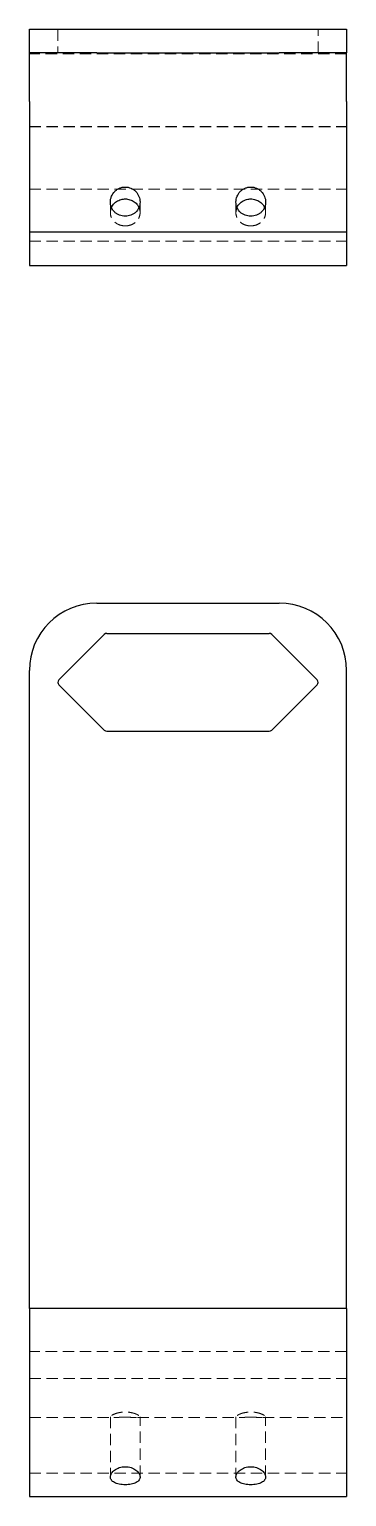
# Model space of a CAD drawing. Header units: millimetres. Extents: x 65 to 236, y 7 to 171.
# Drawn here: x 65.3 to 100.7, y 7 to 171.2 of the extents above.
import ezdxf

# ---------------------------------------------------------------- set-up
doc = ezdxf.new("R2010")
doc.units = ezdxf.units.MM
doc.linetypes.add('HIDDEN', pattern=[1.905, 1.27, -0.635])

msp = doc.modelspace()

# ---------------------------------------------------------------- linework, layer by layer
at = {"color": 7, "linetype": 'Continuous', "lineweight": 25}
for p, q in [((65.26, 168.57), (65.26, 171.21)), ((65.26, 171.21), (72.81, 171.21)), ((72.81, 171.21), (93.19, 171.21)), ((93.19, 171.21), (100.74, 171.21)), ((100.74, 171.21), (100.74, 168.57)), ((72.81, 168.57), (65.26, 168.57)), ((65.26, 163.14), (65.26, 168.57)), ((72.81, 168.57), (93.19, 168.57)), ((100.74, 168.57), (93.19, 168.57)), ((100.74, 163.14), (100.74, 168.57)), ((65.26, 163.14), (65.26, 158)), ((100.74, 163.14), (100.74, 158)), ((65.26, 158), (65.26, 148.51)), ((100.74, 158), (100.74, 148.51)), ((100.74, 148.51), (65.26, 148.51)), ((65.26, 148.51), (65.26, 147.13)), ((100.74, 148.51), (100.74, 147.13)), ((65.26, 147.13), (65.26, 144.79)), ((100.74, 147.13), (100.74, 144.79)), ((65.26, 144.79), (100.74, 144.79)), ((72.81, 107), (93.19, 107)), ((68.55, 98.4), (73.64, 103.49)), ((73.91, 103.6), (92.09, 103.6)), ((97.45, 98.4), (92.36, 103.49)), ((65.26, 36.92), (65.26, 99.45)), ((100.74, 36.92), (100.74, 99.45)), ((68.55, 97.87), (73.64, 92.77)), ((97.45, 97.87), (92.36, 92.77)), ((73.91, 92.66), (92.09, 92.66)), ((65.26, 28.04), (65.26, 36.92)), ((100.74, 28.04), (100.74, 36.92)), ((100.74, 28.04), (65.26, 28.04)), ((65.26, 28.04), (65.26, 27.71)), ((100.74, 28.04), (100.74, 27.71)), ((65.26, 27.71), (65.26, 7)), ((100.74, 27.71), (100.74, 7)), ((65.26, 7), (100.74, 7))]:
    msp.add_line(p, q, dxfattribs=at)
at = {"color": 7, "linetype": 'HIDDEN', "lineweight": 18}
for p, q in [((68.44, 171.21), (68.44, 168.57)), ((97.56, 168.57), (97.56, 171.21)), ((100.74, 168.47), (65.26, 168.47)), ((65.26, 160.32), (100.74, 160.32)), ((65.26, 160.29), (100.74, 160.29)), ((65.26, 153.32), (100.74, 153.32)), ((74.32, 151.88), (74.32, 150.7)), ((77.64, 150.7), (77.64, 151.88)), ((88.36, 151.88), (88.36, 150.7)), ((91.68, 150.7), (91.68, 151.88)), ((65.26, 147.51), (100.74, 147.51)), ((100.74, 23.24), (65.26, 23.24)), ((65.26, 20.21), (100.74, 20.21)), ((65.26, 15.84), (74.6, 15.84)), ((74.32, 15.93), (74.32, 9.2)), ((77.34, 15.84), (88.64, 15.84)), ((77.64, 9.21), (77.64, 15.93)), ((88.36, 15.93), (88.36, 9.2)), ((91.38, 15.84), (100.74, 15.84)), ((91.68, 9.21), (91.68, 15.93)), ((65.26, 9.64), (100.74, 9.64))]:
    msp.add_line(p, q, dxfattribs=at)
at = {"color": 7, "linetype": 'Continuous', "lineweight": 25}
for centre, radius, start, end in [((72.81, 99.45), 7.55, 90, 180), ((93.19, 99.45), 7.55, 0, 90), ((73.91, 103.23), 0.377, 90, 135), ((92.09, 103.23), 0.377, 45, 90), ((68.82, 98.13), 0.377, 135, 225), ((97.18, 98.13), 0.377, 315, 45), ((73.91, 93.04), 0.377, 225, 270), ((92.09, 93.04), 0.377, 270, 315)]:
    msp.add_arc(centre, radius, start, end, dxfattribs=at)
for points, knots in [([(75.98, 153.56), (75.87, 153.56), (75.76, 153.55), (75.55, 153.51), (75.44, 153.47), (75.24, 153.39), (75.15, 153.33), (74.97, 153.21), (74.88, 153.14), (74.66, 152.9), (74.53, 152.72), (74.41, 152.42), (74.37, 152.31), (74.33, 152.1), (74.32, 151.99), (74.32, 151.77), (74.33, 151.67), (74.37, 151.46), (74.41, 151.36), (74.53, 151.07), (74.65, 150.89), (74.88, 150.67), (74.97, 150.61), (75.15, 150.5), (75.24, 150.45), (75.54, 150.33), (75.76, 150.29), (76.09, 150.29), (76.2, 150.3), (76.41, 150.34), (76.52, 150.37), (76.72, 150.45), (76.81, 150.5), (76.99, 150.61), (77.08, 150.67), (77.31, 150.89), (77.43, 151.07), (77.56, 151.35), (77.59, 151.46), (77.63, 151.66), (77.64, 151.77), (77.64, 151.99), (77.63, 152.1), (77.59, 152.31), (77.56, 152.41), (77.43, 152.72), (77.31, 152.9), (77.08, 153.14), (77, 153.21), (76.82, 153.33), (76.72, 153.39), (76.42, 153.52), (76.2, 153.56), (75.98, 153.56)], [0, 0, 0, 0, 0.03125, 0.03125, 0.0625, 0.0625, 0.09375, 0.09375, 0.125, 0.125, 0.1875, 0.1875, 0.21875, 0.21875, 0.25, 0.25, 0.28125, 0.28125, 0.3125, 0.3125, 0.375, 0.375, 0.40625, 0.40625, 0.4375, 0.4375, 0.5, 0.5, 0.53125, 0.53125, 0.5625, 0.5625, 0.59375, 0.59375, 0.625, 0.625, 0.6875, 0.6875, 0.71875, 0.71875, 0.75, 0.75, 0.78125, 0.78125, 0.8125, 0.8125, 0.875, 0.875, 0.90625, 0.90625, 0.9375, 0.9375, 1, 1, 1, 1]), ([(90.02, 153.56), (89.91, 153.56), (89.8, 153.55), (89.59, 153.51), (89.48, 153.47), (89.28, 153.39), (89.19, 153.33), (89.01, 153.21), (88.92, 153.14), (88.69, 152.9), (88.57, 152.72), (88.44, 152.42), (88.41, 152.31), (88.37, 152.1), (88.36, 151.99), (88.36, 151.77), (88.37, 151.67), (88.41, 151.46), (88.44, 151.36), (88.57, 151.07), (88.69, 150.89), (88.92, 150.67), (89, 150.61), (89.18, 150.5), (89.28, 150.45), (89.58, 150.33), (89.8, 150.29), (90.13, 150.29), (90.24, 150.3), (90.45, 150.34), (90.56, 150.37), (90.76, 150.45), (90.85, 150.5), (91.03, 150.61), (91.12, 150.67), (91.34, 150.89), (91.47, 151.07), (91.59, 151.35), (91.63, 151.46), (91.67, 151.66), (91.68, 151.77), (91.68, 151.99), (91.67, 152.1), (91.63, 152.31), (91.59, 152.41), (91.47, 152.72), (91.35, 152.9), (91.12, 153.14), (91.03, 153.21), (90.85, 153.33), (90.76, 153.39), (90.46, 153.52), (90.24, 153.56), (90.02, 153.56)], [0, 0, 0, 0, 0.03125, 0.03125, 0.0625, 0.0625, 0.09375, 0.09375, 0.125, 0.125, 0.1875, 0.1875, 0.21875, 0.21875, 0.25, 0.25, 0.28125, 0.28125, 0.3125, 0.3125, 0.375, 0.375, 0.40625, 0.40625, 0.4375, 0.4375, 0.5, 0.5, 0.53125, 0.53125, 0.5625, 0.5625, 0.59375, 0.59375, 0.625, 0.625, 0.6875, 0.6875, 0.71875, 0.71875, 0.75, 0.75, 0.78125, 0.78125, 0.8125, 0.8125, 0.875, 0.875, 0.90625, 0.90625, 0.9375, 0.9375, 1, 1, 1, 1]), ([(74.45, 151.27), (74.45, 151.28), (74.49, 151.46), (74.77, 151.77), (75.23, 152.09), (75.67, 152.21), (76.09, 152.24), (76.52, 152.17), (77, 151.93), (77.35, 151.61), (77.45, 151.37), (77.49, 151.27)], [0, 0, 0, 0, 0.006535, 0.16515, 0.312038, 0.451404, 0.501058, 0.636945, 0.77278, 0.910135, 1, 1, 1, 1]), ([(88.49, 151.27), (88.49, 151.28), (88.53, 151.46), (88.8, 151.77), (89.26, 152.09), (89.7, 152.21), (90.13, 152.24), (90.56, 152.17), (91.04, 151.93), (91.38, 151.61), (91.49, 151.37), (91.53, 151.27)], [0, 0, 0, 0, 0.006535, 0.16515, 0.312038, 0.451404, 0.501058, 0.636945, 0.77278, 0.910135, 1, 1, 1, 1]), ([(75.98, 10.35), (75.87, 10.35), (75.75, 10.34), (75.53, 10.3), (75.42, 10.28), (75.12, 10.18), (74.94, 10.08), (74.72, 9.92), (74.65, 9.86), (74.54, 9.74), (74.49, 9.67), (74.41, 9.55), (74.38, 9.48), (74.34, 9.35), (74.32, 9.29), (74.32, 9.16), (74.33, 9.1), (74.36, 8.98), (74.39, 8.92), (74.47, 8.81), (74.51, 8.76), (74.63, 8.66), (74.69, 8.62), (74.92, 8.5), (75.11, 8.43), (75.42, 8.37), (75.53, 8.36), (75.75, 8.33), (75.87, 8.33), (76.1, 8.33), (76.21, 8.33), (76.43, 8.36), (76.54, 8.37), (76.85, 8.43), (77.04, 8.5), (77.27, 8.62), (77.33, 8.66), (77.45, 8.76), (77.5, 8.81), (77.57, 8.92), (77.6, 8.98), (77.64, 9.1), (77.64, 9.16), (77.64, 9.35), (77.59, 9.48), (77.43, 9.74), (77.32, 9.86), (77.02, 10.08), (76.85, 10.18), (76.54, 10.28), (76.43, 10.3), (76.21, 10.34), (76.1, 10.35), (75.98, 10.35)], [0, 0, 0, 0, 0.03125, 0.03125, 0.0625, 0.0625, 0.125, 0.125, 0.15625, 0.15625, 0.1875, 0.1875, 0.21875, 0.21875, 0.25, 0.25, 0.28125, 0.28125, 0.3125, 0.3125, 0.34375, 0.34375, 0.375, 0.375, 0.4375, 0.4375, 0.46875, 0.46875, 0.5, 0.5, 0.53125, 0.53125, 0.5625, 0.5625, 0.625, 0.625, 0.65625, 0.65625, 0.6875, 0.6875, 0.71875, 0.71875, 0.75, 0.75, 0.8125, 0.8125, 0.875, 0.875, 0.9375, 0.9375, 0.96875, 0.96875, 1, 1, 1, 1]), ([(90.02, 10.35), (89.9, 10.35), (89.79, 10.34), (89.57, 10.3), (89.46, 10.28), (89.16, 10.18), (88.98, 10.08), (88.76, 9.92), (88.69, 9.86), (88.57, 9.74), (88.53, 9.67), (88.45, 9.55), (88.42, 9.48), (88.37, 9.35), (88.36, 9.29), (88.36, 9.16), (88.36, 9.1), (88.4, 8.98), (88.43, 8.92), (88.5, 8.81), (88.55, 8.76), (88.67, 8.66), (88.73, 8.62), (88.96, 8.5), (89.15, 8.43), (89.46, 8.37), (89.57, 8.36), (89.79, 8.33), (89.9, 8.33), (90.13, 8.33), (90.25, 8.33), (90.47, 8.36), (90.58, 8.37), (90.89, 8.43), (91.08, 8.5), (91.3, 8.62), (91.37, 8.66), (91.49, 8.76), (91.53, 8.81), (91.61, 8.92), (91.64, 8.98), (91.67, 9.1), (91.68, 9.16), (91.67, 9.35), (91.63, 9.48), (91.47, 9.74), (91.36, 9.86), (91.06, 10.08), (90.88, 10.18), (90.57, 10.28), (90.47, 10.3), (90.25, 10.34), (90.13, 10.35), (90.02, 10.35)], [0, 0, 0, 0, 0.03125, 0.03125, 0.0625, 0.0625, 0.125, 0.125, 0.15625, 0.15625, 0.1875, 0.1875, 0.21875, 0.21875, 0.25, 0.25, 0.28125, 0.28125, 0.3125, 0.3125, 0.34375, 0.34375, 0.375, 0.375, 0.4375, 0.4375, 0.46875, 0.46875, 0.5, 0.5, 0.53125, 0.53125, 0.5625, 0.5625, 0.625, 0.625, 0.65625, 0.65625, 0.6875, 0.6875, 0.71875, 0.71875, 0.75, 0.75, 0.8125, 0.8125, 0.875, 0.875, 0.9375, 0.9375, 0.96875, 0.96875, 1, 1, 1, 1])]:
    msp.add_open_spline(points, degree=3, knots=knots, dxfattribs=at)
at = {"color": 7, "linetype": 'HIDDEN', "lineweight": 18}
for points, knots in [([(75.98, 149.21), (75.81, 149.22), (75.48, 149.25), (75.03, 149.45), (74.65, 149.76), (74.38, 150.2), (74.27, 150.73), (74.39, 151.09), (74.45, 151.27)], [0, 0, 0, 0, 0.145104, 0.28982, 0.444368, 0.620538, 0.813341, 1, 1, 1, 1]), ([(77.49, 151.27), (77.52, 151.22), (77.64, 151.01), (77.66, 150.59), (77.54, 150.08), (77.19, 149.62), (76.69, 149.31), (76.24, 149.22), (76.02, 149.21), (75.98, 149.21)], [0, 0, 0, 0, 0.060092, 0.232901, 0.418167, 0.612889, 0.802788, 0.969246, 1, 1, 1, 1]), ([(90.02, 149.21), (89.85, 149.22), (89.52, 149.25), (89.06, 149.45), (88.68, 149.76), (88.42, 150.2), (88.31, 150.73), (88.43, 151.09), (88.49, 151.27)], [0, 0, 0, 0, 0.145104, 0.28982, 0.444368, 0.620538, 0.813341, 1, 1, 1, 1]), ([(91.53, 151.27), (91.56, 151.22), (91.68, 151.01), (91.7, 150.59), (91.57, 150.08), (91.23, 149.62), (90.72, 149.31), (90.28, 149.22), (90.05, 149.21), (90.02, 149.21)], [0, 0, 0, 0, 0.060092, 0.232901, 0.418167, 0.612889, 0.802788, 0.969246, 1, 1, 1, 1]), ([(75.98, 15.9), (75.87, 15.9), (75.76, 15.9), (75.55, 15.89), (75.44, 15.89), (75.24, 15.87), (75.15, 15.87), (74.97, 15.86), (74.88, 15.85), (74.66, 15.84), (74.53, 15.84), (74.41, 15.85), (74.37, 15.86), (74.33, 15.89), (74.32, 15.9), (74.32, 15.94), (74.33, 15.96), (74.37, 16.01), (74.41, 16.04), (74.53, 16.13), (74.65, 16.2), (74.88, 16.29), (74.97, 16.32), (75.15, 16.37), (75.24, 16.39), (75.54, 16.45), (75.76, 16.47), (76.09, 16.47), (76.2, 16.47), (76.41, 16.45), (76.52, 16.43), (76.72, 16.39), (76.81, 16.37), (76.99, 16.32), (77.08, 16.29), (77.31, 16.2), (77.43, 16.13), (77.56, 16.04), (77.59, 16.01), (77.63, 15.96), (77.64, 15.94), (77.64, 15.9), (77.63, 15.89), (77.59, 15.86), (77.56, 15.86), (77.43, 15.84), (77.31, 15.84), (77.08, 15.85), (77, 15.86), (76.82, 15.87), (76.72, 15.87), (76.42, 15.89), (76.2, 15.9), (75.98, 15.9)], [0, 0, 0, 0, 0.03125, 0.03125, 0.0625, 0.0625, 0.09375, 0.09375, 0.125, 0.125, 0.1875, 0.1875, 0.21875, 0.21875, 0.25, 0.25, 0.28125, 0.28125, 0.3125, 0.3125, 0.375, 0.375, 0.40625, 0.40625, 0.4375, 0.4375, 0.5, 0.5, 0.53125, 0.53125, 0.5625, 0.5625, 0.59375, 0.59375, 0.625, 0.625, 0.6875, 0.6875, 0.71875, 0.71875, 0.75, 0.75, 0.78125, 0.78125, 0.8125, 0.8125, 0.875, 0.875, 0.90625, 0.90625, 0.9375, 0.9375, 1, 1, 1, 1]), ([(90.02, 15.9), (89.91, 15.9), (89.8, 15.9), (89.59, 15.89), (89.48, 15.89), (89.28, 15.87), (89.19, 15.87), (89.01, 15.86), (88.92, 15.85), (88.69, 15.84), (88.57, 15.84), (88.44, 15.85), (88.41, 15.86), (88.37, 15.89), (88.36, 15.9), (88.36, 15.94), (88.37, 15.96), (88.41, 16.01), (88.44, 16.04), (88.57, 16.13), (88.69, 16.2), (88.92, 16.29), (89, 16.32), (89.18, 16.37), (89.28, 16.39), (89.58, 16.45), (89.8, 16.47), (90.13, 16.47), (90.24, 16.47), (90.45, 16.45), (90.56, 16.43), (90.76, 16.39), (90.85, 16.37), (91.03, 16.32), (91.12, 16.29), (91.34, 16.2), (91.47, 16.13), (91.59, 16.04), (91.63, 16.01), (91.67, 15.96), (91.68, 15.94), (91.68, 15.9), (91.67, 15.89), (91.63, 15.86), (91.59, 15.86), (91.47, 15.84), (91.35, 15.84), (91.12, 15.85), (91.03, 15.86), (90.85, 15.87), (90.76, 15.87), (90.46, 15.89), (90.24, 15.9), (90.02, 15.9)], [0, 0, 0, 0, 0.03125, 0.03125, 0.0625, 0.0625, 0.09375, 0.09375, 0.125, 0.125, 0.1875, 0.1875, 0.21875, 0.21875, 0.25, 0.25, 0.28125, 0.28125, 0.3125, 0.3125, 0.375, 0.375, 0.40625, 0.40625, 0.4375, 0.4375, 0.5, 0.5, 0.53125, 0.53125, 0.5625, 0.5625, 0.59375, 0.59375, 0.625, 0.625, 0.6875, 0.6875, 0.71875, 0.71875, 0.75, 0.75, 0.78125, 0.78125, 0.8125, 0.8125, 0.875, 0.875, 0.90625, 0.90625, 0.9375, 0.9375, 1, 1, 1, 1])]:
    msp.add_open_spline(points, degree=3, knots=knots, dxfattribs=at)

doc.saveas('drawing.dxf')
